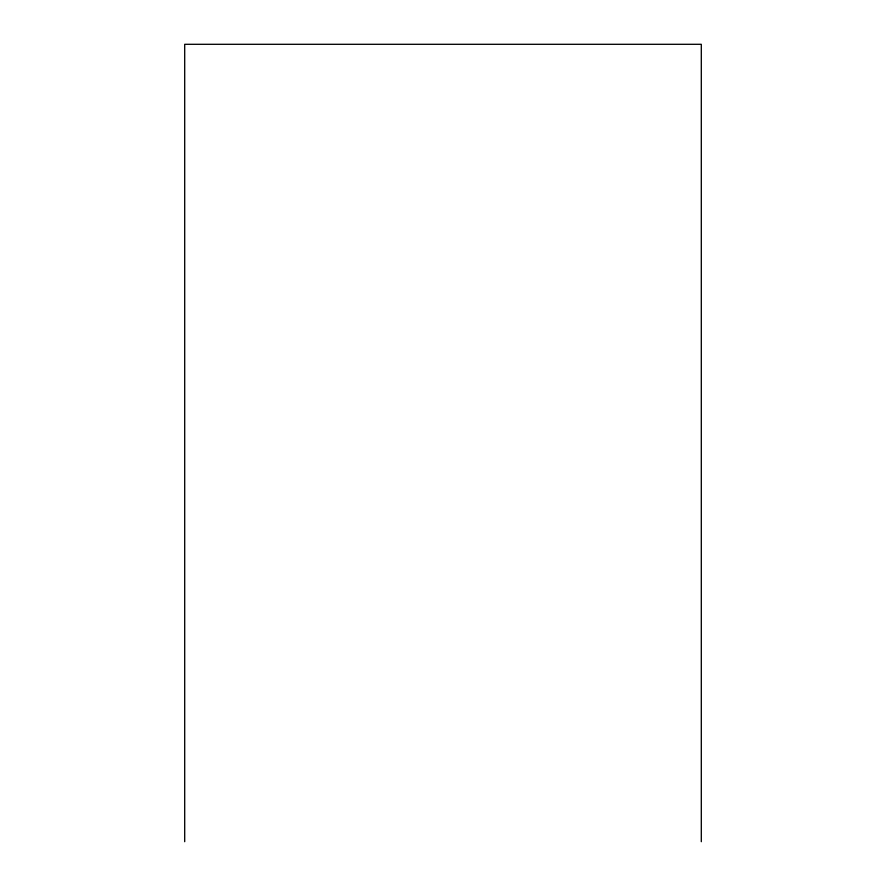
<?xml version="1.0" encoding="UTF-8"?>
<svg xmlns="http://www.w3.org/2000/svg" width="886" height="886" viewBox="0 0 886 886"><rect width="100%" height="100%" fill="white"/><g stroke="black" fill="none" stroke-linecap="round" stroke-linejoin="round"><path stroke-width="1.33" d="M701.302 841.7L701.302 44.3L184.698 44.3L184.698 841.7"/></g></svg>
